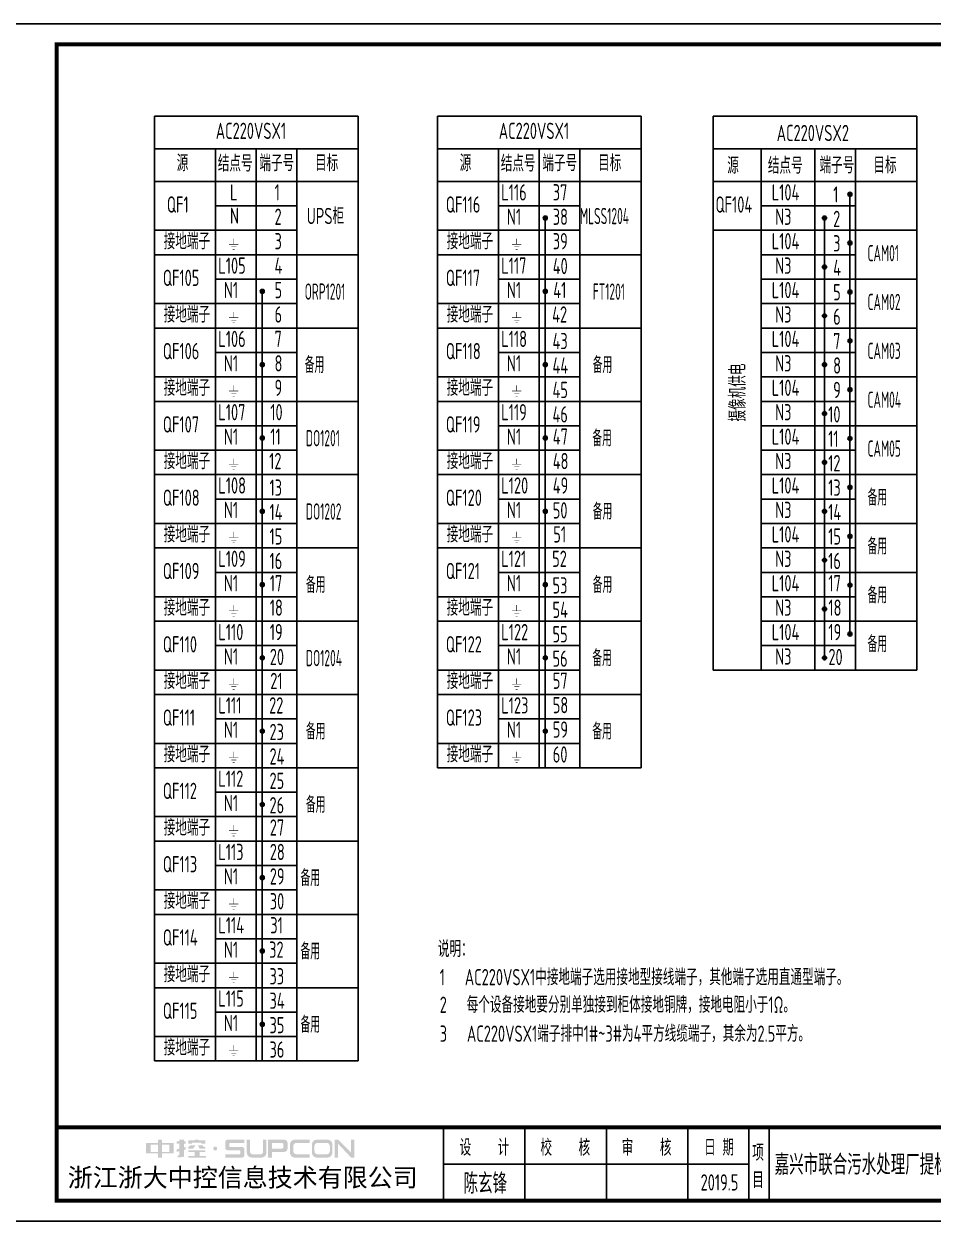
# Model space of a CAD drawing. Header units: millimetres. Extents: x 30557 to 235556, y -116603 to -73383.
# Drawn here: x 63948 to 66181, y -76323 to -73383 of the extents above; entities that cross this region are included whole.
import ezdxf
from ezdxf.enums import TextEntityAlignment as Align

# ---------------------------------------------------------------- set-up
doc = ezdxf.new("R2010")
doc.units = ezdxf.units.MM
doc.layers.add('1', color=3, linetype='Continuous')
doc.layers.add('文本层', color=2, linetype='Continuous')
doc.layers.add('_Drawing', color=7, linetype='Continuous', lineweight=25)
doc.styles.add('supcon', font='sceie.shx', dxfattribs={"width": 0.75, "height": 40, "bigfont": 'sceic.shx'})
doc.styles.add('Title', font='', dxfattribs={"height": 45})
doc.styles.get('Title').set_extended_font_data('SimHei')

# ---------------------------------------------------------------- blocks, each defined once
blk = doc.blocks.new('中控·SUPCON')
at = {"linetype": 'Continuous'}
h = blk.add_hatch(color=2, dxfattribs=at)
h.dxf.hatch_style = 1
h.paths.add_polyline_path([(34, 33), (20, 33), (20, 37), (15, 37), (15, 36), (15, 33), (0, 33), (0, 20), (13, 20), (15, 20), (15, 15), (20, 15), (20, 20), (22, 20), (34, 20)])
h.paths.add_polyline_path([(20, 30), (20, 31), (29, 31), (29, 22), (20, 22)], flags=16)
h.paths.add_polyline_path([(15, 30), (15, 22), (6, 22), (6, 31), (15, 31)], flags=16)
h.paths.add_polyline_path([(47, 32), (49, 32), (49, 35), (47, 35), (47, 37), (41, 37), (41, 35), (38, 35), (38, 32), (41, 32), (41, 25.8), (38, 25), (38, 22), (41, 22.8), (41, 18.3), (39, 17), (39, 15), (47, 16), (47, 24.5), (49, 25), (49, 28), (47, 27.5)])
h.paths.add_polyline_path([(61, 30), (55, 30), (52, 28), (52, 26), (58, 26)])
h.paths.add_polyline_path([(73, 28), (71, 28), (70, 30), (64, 30), (66, 26), (73, 26)])
h.paths.add_polyline_path([(73, 36), (64.6, 36), (64.6, 37), (60.4, 37), (60.4, 36), (52, 36), (52, 32), (56.8, 32), (56.8, 33.1), (68.2, 33.1), (68.2, 32), (73, 32)])
h.paths.add_polyline_path([(66, 22), (73, 22), (73, 24), (52, 24), (52, 22), (60, 22), (60, 17), (52, 17), (52, 15), (74, 15), (74, 17), (66, 17)])
h.paths.add_polyline_path([(82.7, 26.1, 1), (87.6, 26.1, 1)])
h.paths.add_polyline_path([(118, 28), (103.5, 28, -0.414214), (102.5, 29), (102.5, 32, -0.414214), (103.5, 33), (121, 33), (121, 37), (100.5, 37, 0.414214), (97.5, 34), (97.5, 27, 0.414214), (100.5, 24), (115, 24, -0.414214), (116, 23), (116, 20, -0.414214), (115, 19), (97.5, 19), (97.5, 15), (118, 15, 0.414214), (121, 18), (121, 25, 0.414214)])
h.paths.add_polyline_path([(128, 37), (124, 37), (124, 36), (124, 21, 0.414214), (130, 15), (142, 15, 0.414214), (148, 21), (148, 37), (144, 37), (144, 22, -0.414214), (141, 19), (131, 19, -0.414214), (128, 22)])
h.paths.add_polyline_path([(174, 26), (174, 33, 0.414214), (170, 37), (150, 37), (150, 36), (150, 15), (155, 15), (155, 22), (170, 22, 0.414214)])
h.paths.add_polyline_path([(167, 26), (155, 26), (155, 33), (167, 33, -0.414214), (169, 31), (169, 28, -0.414214)], flags=16)
h.paths.add_polyline_path([(201, 19), (185, 19, -0.414214), (181, 23), (181, 29, -0.414214), (185, 33), (201, 33), (201, 37), (183, 37, 0.414214), (177, 31), (177, 21, 0.414214), (183, 15), (201, 15)])
h.paths.add_polyline_path([(229, 21), (229, 31, 0.414214), (223, 37), (210, 37, 0.414214), (204, 31), (204, 21, 0.414214), (210, 15), (223, 15, 0.414214)])
h.paths.add_polyline_path([(207, 23), (207, 29, -0.414214), (211, 33), (222, 33, -0.414214), (226, 29), (226, 23, -0.414214), (222, 19), (211, 19, -0.414214)], flags=16)
h.paths.add_polyline_path([(236, 32.1), (252, 15), (256, 15), (256, 37), (252, 37), (252, 21), (236, 37), (232, 37), (232, 36), (232, 15), (236, 15)])
h = blk.add_hatch(color=2, dxfattribs=at)
h.dxf.hatch_style = 1
h.paths.add_polyline_path([(34, 33), (20, 33), (20, 37), (15, 37), (15, 36), (15, 33), (0, 33), (0, 20), (13, 20), (15, 20), (15, 15), (20, 15), (20, 20), (22, 20), (34, 20)])
h.paths.add_polyline_path([(20, 30), (20, 31), (29, 31), (29, 22), (20, 22)], flags=16)
h.paths.add_polyline_path([(15, 30), (15, 22), (6, 22), (6, 31), (15, 31)], flags=16)
h.paths.add_polyline_path([(47, 32), (49, 32), (49, 35), (47, 35), (47, 37), (41, 37), (41, 35), (38, 35), (38, 32), (41, 32), (41, 25.8), (38, 25), (38, 22), (41, 22.8), (41, 18.3), (39, 17), (39, 15), (47, 16), (47, 24.5), (49, 25), (49, 28), (47, 27.5)])
h.paths.add_polyline_path([(61, 30), (55, 30), (52, 28), (52, 26), (58, 26)])
h.paths.add_polyline_path([(73, 28), (71, 28), (70, 30), (64, 30), (66, 26), (73, 26)])
h.paths.add_polyline_path([(73, 36), (64.6, 36), (64.6, 37), (60.4, 37), (60.4, 36), (52, 36), (52, 32), (56.8, 32), (56.8, 33.1), (68.2, 33.1), (68.2, 32), (73, 32)])
h.paths.add_polyline_path([(66, 22), (73, 22), (73, 24), (52, 24), (52, 22), (60, 22), (60, 17), (52, 17), (52, 15), (74, 15), (74, 17), (66, 17)])
h.paths.add_polyline_path([(82.7, 26.1, 1), (87.6, 26.1, 1)])
h.paths.add_polyline_path([(118, 28), (103.5, 28, -0.414214), (102.5, 29), (102.5, 32, -0.414214), (103.5, 33), (121, 33), (121, 37), (100.5, 37, 0.414214), (97.5, 34), (97.5, 27, 0.414214), (100.5, 24), (115, 24, -0.414214), (116, 23), (116, 20, -0.414214), (115, 19), (97.5, 19), (97.5, 15), (118, 15, 0.414214), (121, 18), (121, 25, 0.414214)])
h.paths.add_polyline_path([(128, 37), (124, 37), (124, 36), (124, 21, 0.414214), (130, 15), (142, 15, 0.414214), (148, 21), (148, 37), (144, 37), (144, 22, -0.414214), (141, 19), (131, 19, -0.414214), (128, 22)])
h.paths.add_polyline_path([(174, 26), (174, 33, 0.414214), (170, 37), (150, 37), (150, 36), (150, 15), (155, 15), (155, 22), (170, 22, 0.414214)])
h.paths.add_polyline_path([(167, 26), (155, 26), (155, 33), (167, 33, -0.414214), (169, 31), (169, 28, -0.414214)], flags=16)
h.paths.add_polyline_path([(201, 19), (185, 19, -0.414214), (181, 23), (181, 29, -0.414214), (185, 33), (201, 33), (201, 37), (183, 37, 0.414214), (177, 31), (177, 21, 0.414214), (183, 15), (201, 15)])
h.paths.add_polyline_path([(229, 21), (229, 31, 0.414214), (223, 37), (210, 37, 0.414214), (204, 31), (204, 21, 0.414214), (210, 15), (223, 15, 0.414214)])
h.paths.add_polyline_path([(207, 23), (207, 29, -0.414214), (211, 33), (222, 33, -0.414214), (226, 29), (226, 23, -0.414214), (222, 19), (211, 19, -0.414214)], flags=16)
h.paths.add_polyline_path([(236, 32.1), (252, 15), (256, 15), (256, 37), (252, 37), (252, 21), (236, 37), (232, 37), (232, 36), (232, 15), (236, 15)])
h = blk.add_hatch(color=2, dxfattribs=at)
h.dxf.hatch_style = 1
h.paths.add_polyline_path([(34, 33), (20, 33), (20, 37), (15, 37), (15, 36), (15, 33), (0, 33), (0, 20), (13, 20), (15, 20), (15, 15), (20, 15), (20, 20), (22, 20), (34, 20)])
h.paths.add_polyline_path([(20, 30), (20, 31), (29, 31), (29, 22), (20, 22)], flags=16)
h.paths.add_polyline_path([(15, 30), (15, 22), (6, 22), (6, 31), (15, 31)], flags=16)
h.paths.add_polyline_path([(47, 32), (49, 32), (49, 35), (47, 35), (47, 37), (41, 37), (41, 35), (38, 35), (38, 32), (41, 32), (41, 25.8), (38, 25), (38, 22), (41, 22.8), (41, 18.3), (39, 17), (39, 15), (47, 16), (47, 24.5), (49, 25), (49, 28), (47, 27.5)])
h.paths.add_polyline_path([(61, 30), (55, 30), (52, 28), (52, 26), (58, 26)])
h.paths.add_polyline_path([(73, 28), (71, 28), (70, 30), (64, 30), (66, 26), (73, 26)])
h.paths.add_polyline_path([(73, 36), (64.6, 36), (64.6, 37), (60.4, 37), (60.4, 36), (52, 36), (52, 32), (56.8, 32), (56.8, 33.1), (68.2, 33.1), (68.2, 32), (73, 32)])
h.paths.add_polyline_path([(66, 22), (73, 22), (73, 24), (52, 24), (52, 22), (60, 22), (60, 17), (52, 17), (52, 15), (74, 15), (74, 17), (66, 17)])
h.paths.add_polyline_path([(82.7, 26.1, 1), (87.6, 26.1, 1)])
h.paths.add_polyline_path([(118, 28), (103.5, 28, -0.414214), (102.5, 29), (102.5, 32, -0.414214), (103.5, 33), (121, 33), (121, 37), (100.5, 37, 0.414214), (97.5, 34), (97.5, 27, 0.414214), (100.5, 24), (115, 24, -0.414214), (116, 23), (116, 20, -0.414214), (115, 19), (97.5, 19), (97.5, 15), (118, 15, 0.414214), (121, 18), (121, 25, 0.414214)])
h.paths.add_polyline_path([(128, 37), (124, 37), (124, 36), (124, 21, 0.414214), (130, 15), (142, 15, 0.414214), (148, 21), (148, 37), (144, 37), (144, 22, -0.414214), (141, 19), (131, 19, -0.414214), (128, 22)])
h.paths.add_polyline_path([(174, 26), (174, 33, 0.414214), (170, 37), (150, 37), (150, 36), (150, 15), (155, 15), (155, 22), (170, 22, 0.414214)])
h.paths.add_polyline_path([(167, 26), (155, 26), (155, 33), (167, 33, -0.414214), (169, 31), (169, 28, -0.414214)], flags=16)
h.paths.add_polyline_path([(201, 19), (185, 19, -0.414214), (181, 23), (181, 29, -0.414214), (185, 33), (201, 33), (201, 37), (183, 37, 0.414214), (177, 31), (177, 21, 0.414214), (183, 15), (201, 15)])
h.paths.add_polyline_path([(229, 21), (229, 31, 0.414214), (223, 37), (210, 37, 0.414214), (204, 31), (204, 21, 0.414214), (210, 15), (223, 15, 0.414214)])
h.paths.add_polyline_path([(207, 23), (207, 29, -0.414214), (211, 33), (222, 33, -0.414214), (226, 29), (226, 23, -0.414214), (222, 19), (211, 19, -0.414214)], flags=16)
h.paths.add_polyline_path([(236, 32.1), (252, 15), (256, 15), (256, 37), (252, 37), (252, 21), (236, 37), (232, 37), (232, 36), (232, 15), (236, 15)])
h = blk.add_hatch(color=2, dxfattribs=at)
h.dxf.hatch_style = 1
h.paths.add_polyline_path([(34, 33), (20, 33), (20, 37), (15, 37), (15, 36), (15, 33), (0, 33), (0, 20), (13, 20), (15, 20), (15, 15), (20, 15), (20, 20), (22, 20), (34, 20)])
h.paths.add_polyline_path([(20, 30), (20, 31), (29, 31), (29, 22), (20, 22)], flags=16)
h.paths.add_polyline_path([(15, 30), (15, 22), (6, 22), (6, 31), (15, 31)], flags=16)
h.paths.add_polyline_path([(47, 32), (49, 32), (49, 35), (47, 35), (47, 37), (41, 37), (41, 35), (38, 35), (38, 32), (41, 32), (41, 25.8), (38, 25), (38, 22), (41, 22.8), (41, 18.3), (39, 17), (39, 15), (47, 16), (47, 24.5), (49, 25), (49, 28), (47, 27.5)])
h.paths.add_polyline_path([(61, 30), (55, 30), (52, 28), (52, 26), (58, 26)])
h.paths.add_polyline_path([(73, 28), (71, 28), (70, 30), (64, 30), (66, 26), (73, 26)])
h.paths.add_polyline_path([(73, 36), (64.6, 36), (64.6, 37), (60.4, 37), (60.4, 36), (52, 36), (52, 32), (56.8, 32), (56.8, 33.1), (68.2, 33.1), (68.2, 32), (73, 32)])
h.paths.add_polyline_path([(66, 22), (73, 22), (73, 24), (52, 24), (52, 22), (60, 22), (60, 17), (52, 17), (52, 15), (74, 15), (74, 17), (66, 17)])
h.paths.add_polyline_path([(82.7, 26.1, 1), (87.6, 26.1, 1)])
h.paths.add_polyline_path([(118, 28), (103.5, 28, -0.414214), (102.5, 29), (102.5, 32, -0.414214), (103.5, 33), (121, 33), (121, 37), (100.5, 37, 0.414214), (97.5, 34), (97.5, 27, 0.414214), (100.5, 24), (115, 24, -0.414214), (116, 23), (116, 20, -0.414214), (115, 19), (97.5, 19), (97.5, 15), (118, 15, 0.414214), (121, 18), (121, 25, 0.414214)])
h.paths.add_polyline_path([(128, 37), (124, 37), (124, 36), (124, 21, 0.414214), (130, 15), (142, 15, 0.414214), (148, 21), (148, 37), (144, 37), (144, 22, -0.414214), (141, 19), (131, 19, -0.414214), (128, 22)])
h.paths.add_polyline_path([(174, 26), (174, 33, 0.414214), (170, 37), (150, 37), (150, 36), (150, 15), (155, 15), (155, 22), (170, 22, 0.414214)])
h.paths.add_polyline_path([(167, 26), (155, 26), (155, 33), (167, 33, -0.414214), (169, 31), (169, 28, -0.414214)], flags=16)
h.paths.add_polyline_path([(201, 19), (185, 19, -0.414214), (181, 23), (181, 29, -0.414214), (185, 33), (201, 33), (201, 37), (183, 37, 0.414214), (177, 31), (177, 21, 0.414214), (183, 15), (201, 15)])
h.paths.add_polyline_path([(229, 21), (229, 31, 0.414214), (223, 37), (210, 37, 0.414214), (204, 31), (204, 21, 0.414214), (210, 15), (223, 15, 0.414214)])
h.paths.add_polyline_path([(207, 23), (207, 29, -0.414214), (211, 33), (222, 33, -0.414214), (226, 29), (226, 23, -0.414214), (222, 19), (211, 19, -0.414214)], flags=16)
h.paths.add_polyline_path([(236, 32.1), (252, 15), (256, 15), (256, 37), (252, 37), (252, 21), (236, 37), (232, 37), (232, 36), (232, 15), (236, 15)])
h = blk.add_hatch(color=2, dxfattribs=at)
h.dxf.hatch_style = 1
h.paths.add_polyline_path([(34, 33), (20, 33), (20, 37), (15, 37), (15, 36), (15, 33), (0, 33), (0, 20), (13, 20), (15, 20), (15, 15), (20, 15), (20, 20), (22, 20), (34, 20)])
h.paths.add_polyline_path([(20, 30), (20, 31), (29, 31), (29, 22), (20, 22)], flags=16)
h.paths.add_polyline_path([(15, 30), (15, 22), (6, 22), (6, 31), (15, 31)], flags=16)
h.paths.add_polyline_path([(47, 32), (49, 32), (49, 35), (47, 35), (47, 37), (41, 37), (41, 35), (38, 35), (38, 32), (41, 32), (41, 25.8), (38, 25), (38, 22), (41, 22.8), (41, 18.3), (39, 17), (39, 15), (47, 16), (47, 24.5), (49, 25), (49, 28), (47, 27.5)])
h.paths.add_polyline_path([(61, 30), (55, 30), (52, 28), (52, 26), (58, 26)])
h.paths.add_polyline_path([(73, 28), (71, 28), (70, 30), (64, 30), (66, 26), (73, 26)])
h.paths.add_polyline_path([(73, 36), (64.6, 36), (64.6, 37), (60.4, 37), (60.4, 36), (52, 36), (52, 32), (56.8, 32), (56.8, 33.1), (68.2, 33.1), (68.2, 32), (73, 32)])
h.paths.add_polyline_path([(66, 22), (73, 22), (73, 24), (52, 24), (52, 22), (60, 22), (60, 17), (52, 17), (52, 15), (74, 15), (74, 17), (66, 17)])
h.paths.add_polyline_path([(82.7, 26.1, 1), (87.6, 26.1, 1)])
h.paths.add_polyline_path([(118, 28), (103.5, 28, -0.414214), (102.5, 29), (102.5, 32, -0.414214), (103.5, 33), (121, 33), (121, 37), (100.5, 37, 0.414214), (97.5, 34), (97.5, 27, 0.414214), (100.5, 24), (115, 24, -0.414214), (116, 23), (116, 20, -0.414214), (115, 19), (97.5, 19), (97.5, 15), (118, 15, 0.414214), (121, 18), (121, 25, 0.414214)])
h.paths.add_polyline_path([(128, 37), (124, 37), (124, 36), (124, 21, 0.414214), (130, 15), (142, 15, 0.414214), (148, 21), (148, 37), (144, 37), (144, 22, -0.414214), (141, 19), (131, 19, -0.414214), (128, 22)])
h.paths.add_polyline_path([(174, 26), (174, 33, 0.414214), (170, 37), (150, 37), (150, 36), (150, 15), (155, 15), (155, 22), (170, 22, 0.414214)])
h.paths.add_polyline_path([(167, 26), (155, 26), (155, 33), (167, 33, -0.414214), (169, 31), (169, 28, -0.414214)], flags=16)
h.paths.add_polyline_path([(201, 19), (185, 19, -0.414214), (181, 23), (181, 29, -0.414214), (185, 33), (201, 33), (201, 37), (183, 37, 0.414214), (177, 31), (177, 21, 0.414214), (183, 15), (201, 15)])
h.paths.add_polyline_path([(229, 21), (229, 31, 0.414214), (223, 37), (210, 37, 0.414214), (204, 31), (204, 21, 0.414214), (210, 15), (223, 15, 0.414214)])
h.paths.add_polyline_path([(207, 23), (207, 29, -0.414214), (211, 33), (222, 33, -0.414214), (226, 29), (226, 23, -0.414214), (222, 19), (211, 19, -0.414214)], flags=16)
h.paths.add_polyline_path([(236, 32.1), (252, 15), (256, 15), (256, 37), (252, 37), (252, 21), (236, 37), (232, 37), (232, 36), (232, 15), (236, 15)])
h = blk.add_hatch(color=2, dxfattribs=at)
h.dxf.hatch_style = 1
h.paths.add_polyline_path([(34, 33), (20, 33), (20, 37), (15, 37), (15, 36), (15, 33), (0, 33), (0, 20), (13, 20), (15, 20), (15, 15), (20, 15), (20, 20), (22, 20), (34, 20)])
h.paths.add_polyline_path([(20, 30), (20, 31), (29, 31), (29, 22), (20, 22)], flags=16)
h.paths.add_polyline_path([(15, 30), (15, 22), (6, 22), (6, 31), (15, 31)], flags=16)
h.paths.add_polyline_path([(47, 32), (49, 32), (49, 35), (47, 35), (47, 37), (41, 37), (41, 35), (38, 35), (38, 32), (41, 32), (41, 25.8), (38, 25), (38, 22), (41, 22.8), (41, 18.3), (39, 17), (39, 15), (47, 16), (47, 24.5), (49, 25), (49, 28), (47, 27.5)])
h.paths.add_polyline_path([(61, 30), (55, 30), (52, 28), (52, 26), (58, 26)])
h.paths.add_polyline_path([(73, 28), (71, 28), (70, 30), (64, 30), (66, 26), (73, 26)])
h.paths.add_polyline_path([(73, 36), (64.6, 36), (64.6, 37), (60.4, 37), (60.4, 36), (52, 36), (52, 32), (56.8, 32), (56.8, 33.1), (68.2, 33.1), (68.2, 32), (73, 32)])
h.paths.add_polyline_path([(66, 22), (73, 22), (73, 24), (52, 24), (52, 22), (60, 22), (60, 17), (52, 17), (52, 15), (74, 15), (74, 17), (66, 17)])
h.paths.add_polyline_path([(82.7, 26.1, 1), (87.6, 26.1, 1)])
h.paths.add_polyline_path([(118, 28), (103.5, 28, -0.414214), (102.5, 29), (102.5, 32, -0.414214), (103.5, 33), (121, 33), (121, 37), (100.5, 37, 0.414214), (97.5, 34), (97.5, 27, 0.414214), (100.5, 24), (115, 24, -0.414214), (116, 23), (116, 20, -0.414214), (115, 19), (97.5, 19), (97.5, 15), (118, 15, 0.414214), (121, 18), (121, 25, 0.414214)])
h.paths.add_polyline_path([(128, 37), (124, 37), (124, 36), (124, 21, 0.414214), (130, 15), (142, 15, 0.414214), (148, 21), (148, 37), (144, 37), (144, 22, -0.414214), (141, 19), (131, 19, -0.414214), (128, 22)])
h.paths.add_polyline_path([(174, 26), (174, 33, 0.414214), (170, 37), (150, 37), (150, 36), (150, 15), (155, 15), (155, 22), (170, 22, 0.414214)])
h.paths.add_polyline_path([(167, 26), (155, 26), (155, 33), (167, 33, -0.414214), (169, 31), (169, 28, -0.414214)], flags=16)
h.paths.add_polyline_path([(201, 19), (185, 19, -0.414214), (181, 23), (181, 29, -0.414214), (185, 33), (201, 33), (201, 37), (183, 37, 0.414214), (177, 31), (177, 21, 0.414214), (183, 15), (201, 15)])
h.paths.add_polyline_path([(229, 21), (229, 31, 0.414214), (223, 37), (210, 37, 0.414214), (204, 31), (204, 21, 0.414214), (210, 15), (223, 15, 0.414214)])
h.paths.add_polyline_path([(207, 23), (207, 29, -0.414214), (211, 33), (222, 33, -0.414214), (226, 29), (226, 23, -0.414214), (222, 19), (211, 19, -0.414214)], flags=16)
h.paths.add_polyline_path([(236, 32.1), (252, 15), (256, 15), (256, 37), (252, 37), (252, 21), (236, 37), (232, 37), (232, 36), (232, 15), (236, 15)])
blk = doc.blocks.new('supcon图框')
at = {"linetype": 'Continuous'}
for p, q in [((6145.7, 4361.7), (1987.7, 4361.7)), ((1987.7, 1421.7), (6145.7, 1421.7))]:
    blk.add_line(p, q, dxfattribs=at)
for p, q in [((3145.7, 1651.7), (3145.7, 1471.7)), ((3345.7, 1651.7), (3345.7, 1471.7)), ((3545.7, 1651.7), (3545.7, 1471.7)), ((3745.7, 1651.7), (3745.7, 1471.7)), ((3895.7, 1651.7), (3895.7, 1471.7)), ((3945.7, 1651.7), (3945.7, 1471.7)), ((3145.7, 1561.7), (3895.7, 1561.7))]:
    blk.add_line(p, q)
at = {"linetype": 'Continuous', "const_width": 10}
blk.add_lwpolyline([(2195.7, 4311.7), (6095.7, 4311.7), (6095.7, 1471.7), (2195.7, 1471.7)], close=True, dxfattribs=at)
blk.add_lwpolyline([(2195.7, 1651.7), (6095.7, 1651.7)], dxfattribs=at)
at = {"linetype": 'Continuous', "xscale": 2, "yscale": 2, "zscale": 2}
blk.add_blockref('中控·SUPCON', (2414.6, 1547.7), dxfattribs=at)
at = {"style": 'supcon', "width": 0.75}
for s, p in [('设    计', (3246.2, 1604.2)), ('校    核', (3444.8, 1604.2)), ('审    核', (3644.5, 1604.2)), ('日 期', (3822.5, 1604.2)), ('项', (3918.2, 1590.7)), ('目', (3918.2, 1522.9))]:
    blk.add_text(s, height=40, dxfattribs=at).set_placement(p, align=Align.MIDDLE)
at = {"style": 'Title'}
blk.add_text('浙江浙大中控信息技术有限公司', height=45, dxfattribs=at).set_placement((2222.8, 1506.2))

msp = doc.modelspace()

# ---------------------------------------------------------------- hatches: boundary and pattern name
h = msp.add_hatch(color=256)
h.dxf.hatch_style = 1
h.paths.add_polyline_path([(65982, -73801.2, 1), (65972, -73801.2, 1)])
h = msp.add_hatch(color=256)
h.dxf.hatch_style = 1
h.paths.add_polyline_path([(65233.8, -73859.8, 1), (65223.8, -73859.8, 1)])
h = msp.add_hatch(color=256)
h.dxf.hatch_style = 1
h.paths.add_polyline_path([(65919.6, -73859.8, 1), (65909.6, -73859.8, 1)])
h = msp.add_hatch(color=256)
h.dxf.hatch_style = 1
h.paths.add_polyline_path([(65982, -73921.2, 1), (65972, -73921.2, 1)])
h = msp.add_hatch(color=256)
h.dxf.hatch_style = 1
h.paths.add_polyline_path([(65919.6, -73979.8, 1), (65909.6, -73979.8, 1)])
h = msp.add_hatch(color=256)
h.dxf.hatch_style = 1
h.paths.add_polyline_path([(64538.7, -74039.8, 1), (64528.7, -74039.8, 1)])
h = msp.add_hatch(color=256)
h.dxf.hatch_style = 1
h.paths.add_polyline_path([(65233.8, -74039.8, 1), (65223.8, -74039.8, 1)])
h = msp.add_hatch(color=256)
h.dxf.hatch_style = 1
h.paths.add_polyline_path([(65982, -74041.2, 1), (65972, -74041.2, 1)])
h = msp.add_hatch(color=256)
h.dxf.hatch_style = 1
h.paths.add_polyline_path([(65919.6, -74099.8, 1), (65909.6, -74099.8, 1)])
h = msp.add_hatch(color=256)
h.dxf.hatch_style = 1
h.paths.add_polyline_path([(65982, -74161.2, 1), (65972, -74161.2, 1)])
h = msp.add_hatch(color=256)
h.dxf.hatch_style = 1
h.paths.add_polyline_path([(64538.7, -74219.8, 1), (64528.7, -74219.8, 1)])
h = msp.add_hatch(color=256)
h.dxf.hatch_style = 1
h.paths.add_polyline_path([(65233.8, -74219.8, 1), (65223.8, -74219.8, 1)])
h = msp.add_hatch(color=256)
h.dxf.hatch_style = 1
h.paths.add_polyline_path([(65919.6, -74219.8, 1), (65909.6, -74219.8, 1)])
h = msp.add_hatch(color=256)
h.dxf.hatch_style = 1
h.paths.add_polyline_path([(65982, -74281.2, 1), (65972, -74281.2, 1)])
h = msp.add_hatch(color=256)
h.dxf.hatch_style = 1
h.paths.add_polyline_path([(65919.6, -74339.8, 1), (65909.6, -74339.8, 1)])
h = msp.add_hatch(color=256)
h.dxf.hatch_style = 1
h.paths.add_polyline_path([(64538.7, -74399.8, 1), (64528.7, -74399.8, 1)])
h = msp.add_hatch(color=256)
h.dxf.hatch_style = 1
h.paths.add_polyline_path([(65233.8, -74399.8, 1), (65223.8, -74399.8, 1)])
h = msp.add_hatch(color=256)
h.dxf.hatch_style = 1
h.paths.add_polyline_path([(65982, -74401.2, 1), (65972, -74401.2, 1)])
h = msp.add_hatch(color=256)
h.dxf.hatch_style = 1
h.paths.add_polyline_path([(65919.6, -74459.8, 1), (65909.6, -74459.8, 1)])
h = msp.add_hatch(color=256)
h.dxf.hatch_style = 1
h.paths.add_polyline_path([(65982, -74521.2, 1), (65972, -74521.2, 1)])
h = msp.add_hatch(color=256)
h.dxf.hatch_style = 1
h.paths.add_polyline_path([(64538.7, -74579.8, 1), (64528.7, -74579.8, 1)])
h = msp.add_hatch(color=256)
h.dxf.hatch_style = 1
h.paths.add_polyline_path([(65233.8, -74579.8, 1), (65223.8, -74579.8, 1)])
h = msp.add_hatch(color=256)
h.dxf.hatch_style = 1
h.paths.add_polyline_path([(65919.6, -74579.8, 1), (65909.6, -74579.8, 1)])
h = msp.add_hatch(color=256)
h.dxf.hatch_style = 1
h.paths.add_polyline_path([(65982, -74641.2, 1), (65972, -74641.2, 1)])
h = msp.add_hatch(color=256)
h.dxf.hatch_style = 1
h.paths.add_polyline_path([(65919.6, -74699.8, 1), (65909.6, -74699.8, 1)])
h = msp.add_hatch(color=256)
h.dxf.hatch_style = 1
h.paths.add_polyline_path([(64538.7, -74759.8, 1), (64528.7, -74759.8, 1)])
h = msp.add_hatch(color=256)
h.dxf.hatch_style = 1
h.paths.add_polyline_path([(65233.8, -74759.8, 1), (65223.8, -74759.8, 1)])
h = msp.add_hatch(color=256)
h.dxf.hatch_style = 1
h.paths.add_polyline_path([(65982, -74761.2, 1), (65972, -74761.2, 1)])
h = msp.add_hatch(color=256)
h.dxf.hatch_style = 1
h.paths.add_polyline_path([(65919.6, -74819.8, 1), (65909.6, -74819.8, 1)])
h = msp.add_hatch(color=256)
h.dxf.hatch_style = 1
h.paths.add_polyline_path([(65982, -74881.2, 1), (65972, -74881.2, 1)])
h = msp.add_hatch(color=256)
h.dxf.hatch_style = 1
h.paths.add_polyline_path([(64538.7, -74939.8, 1), (64528.7, -74939.8, 1)])
h = msp.add_hatch(color=256)
h.dxf.hatch_style = 1
h.paths.add_polyline_path([(65233.8, -74939.8, 1), (65223.8, -74939.8, 1)])
h = msp.add_hatch(color=256)
h.dxf.hatch_style = 1
h.paths.add_polyline_path([(65919.6, -74939.8, 1), (65909.6, -74939.8, 1)])
h = msp.add_hatch(color=256)
h.dxf.hatch_style = 1
h.paths.add_polyline_path([(64538.7, -75119.8, 1), (64528.7, -75119.8, 1)])
h = msp.add_hatch(color=256)
h.dxf.hatch_style = 1
h.paths.add_polyline_path([(65233.8, -75119.8, 1), (65223.8, -75119.8, 1)])
h = msp.add_hatch(color=256)
h.dxf.hatch_style = 1
h.paths.add_polyline_path([(64538.7, -75299.8, 1), (64528.7, -75299.8, 1)])
h = msp.add_hatch(color=256)
h.dxf.hatch_style = 1
h.paths.add_polyline_path([(64538.7, -75479.8, 1), (64528.7, -75479.8, 1)])
h = msp.add_hatch(color=256)
h.dxf.hatch_style = 1
h.paths.add_polyline_path([(64538.7, -75659.8, 1), (64528.7, -75659.8, 1)])
h = msp.add_hatch(color=256)
h.dxf.hatch_style = 1
h.paths.add_polyline_path([(64538.7, -75839.8, 1), (64528.7, -75839.8, 1)])

# ---------------------------------------------------------------- linework, layer by layer
at = {"lineweight": -3}
for p, q in [((64768.9, -73609.8), (64268.9, -73609.8)), ((64268.9, -73609.8), (64268.9, -75929.8)), ((64768.9, -73609.8), (64768.9, -75929.8)), ((65464, -73609.8), (64964, -73609.8)), ((64964, -73609.8), (64964, -75209.8)), ((65464, -73609.8), (65464, -75209.8)), ((65641, -73609.8), (66141, -73609.8)), ((65641, -73609.8), (65641, -74969.8)), ((66141, -73609.8), (66141, -74969.8)), ((64768.9, -73689.8), (64268.9, -73689.8)), ((64418.9, -73689.8), (64418.9, -75929.8)), ((64518.9, -73689.8), (64518.9, -75929.8)), ((64618.9, -73689.8), (64618.9, -75929.8)), ((65464, -73689.8), (64964, -73689.8)), ((65114, -73689.8), (65114, -75209.8)), ((65214, -73689.8), (65214, -75209.8)), ((65314, -73689.8), (65314, -75209.8)), ((65641, -73689.8), (66141, -73689.8)), ((65759, -73689.8), (65759, -74969.8)), ((65891, -73689.8), (65891, -74969.8)), ((65991, -73689.8), (65991, -74969.8)), ((64768.9, -73769.8), (64268.9, -73769.8)), ((65464, -73769.8), (64964, -73769.8)), ((64618.9, -73829.8), (64418.9, -73829.8)), ((65314, -73829.8), (65114, -73829.8)), ((64618.9, -73889.8), (64268.9, -73889.8)), ((65314, -73889.8), (64964, -73889.8)), ((64768.9, -73949.8), (64268.9, -73949.8)), ((65464, -73949.8), (64964, -73949.8)), ((64618.9, -74009.8), (64418.9, -74009.8)), ((65314, -74009.8), (65114, -74009.8)), ((64618.9, -74069.8), (64268.9, -74069.8)), ((65314, -74069.8), (64964, -74069.8)), ((64768.9, -74129.8), (64268.9, -74129.8)), ((65464, -74129.8), (64964, -74129.8)), ((64618.9, -74189.8), (64418.9, -74189.8)), ((65314, -74189.8), (65114, -74189.8)), ((64618.9, -74249.8), (64268.9, -74249.8)), ((65314, -74249.8), (64964, -74249.8)), ((64768.9, -74309.8), (64268.9, -74309.8)), ((65464, -74309.8), (64964, -74309.8)), ((64618.9, -74369.8), (64418.9, -74369.8)), ((65314, -74369.8), (65114, -74369.8)), ((64618.9, -74429.8), (64268.9, -74429.8)), ((64618.9, -74429.8), (64418.9, -74429.8)), ((65314, -74429.8), (64964, -74429.8)), ((65314, -74429.8), (65114, -74429.8)), ((64768.9, -74489.8), (64268.9, -74489.8)), ((65464, -74489.8), (64964, -74489.8)), ((64618.9, -74549.8), (64418.9, -74549.8)), ((65314, -74549.8), (65114, -74549.8)), ((64618.9, -74609.8), (64268.9, -74609.8)), ((64618.9, -74609.8), (64418.9, -74609.8)), ((65314, -74609.8), (64964, -74609.8)), ((65314, -74609.8), (65114, -74609.8)), ((64768.9, -74669.8), (64268.9, -74669.8)), ((65464, -74669.8), (64964, -74669.8)), ((64618.9, -74729.8), (64418.9, -74729.8)), ((65314, -74729.8), (65114, -74729.8)), ((64618.9, -74789.8), (64268.9, -74789.8)), ((64618.9, -74789.8), (64418.9, -74789.8)), ((65314, -74789.8), (64964, -74789.8)), ((65314, -74789.8), (65114, -74789.8)), ((64768.9, -74849.8), (64268.9, -74849.8)), ((65464, -74849.8), (64964, -74849.8)), ((64618.9, -74909.8), (64418.9, -74909.8)), ((65314, -74909.8), (65114, -74909.8)), ((64618.9, -74969.8), (64268.9, -74969.8)), ((64618.9, -74969.8), (64418.9, -74969.8)), ((65314, -74969.8), (64964, -74969.8)), ((65314, -74969.8), (65114, -74969.8)), ((64768.9, -75029.8), (64268.9, -75029.8)), ((65464, -75029.8), (64964, -75029.8)), ((64618.9, -75089.8), (64418.9, -75089.8)), ((65314, -75089.8), (65114, -75089.8)), ((64618.9, -75149.8), (64268.9, -75149.8)), ((64618.9, -75149.8), (64418.9, -75149.8)), ((65314, -75149.8), (64964, -75149.8)), ((65314, -75149.8), (65114, -75149.8)), ((64768.9, -75209.8), (64268.9, -75209.8)), ((65464, -75209.8), (64964, -75209.8)), ((64618.9, -75269.8), (64418.9, -75269.8)), ((64618.9, -75329.8), (64268.9, -75329.8)), ((64618.9, -75329.8), (64418.9, -75329.8)), ((64768.9, -75389.8), (64268.9, -75389.8)), ((64618.9, -75449.8), (64418.9, -75449.8)), ((64618.9, -75509.8), (64268.9, -75509.8)), ((64618.9, -75509.8), (64418.9, -75509.8)), ((64768.9, -75569.8), (64268.9, -75569.8)), ((64618.9, -75629.8), (64418.9, -75629.8)), ((64618.9, -75689.8), (64268.9, -75689.8)), ((64618.9, -75689.8), (64418.9, -75689.8)), ((64768.9, -75749.8), (64268.9, -75749.8)), ((64618.9, -75809.8), (64418.9, -75809.8)), ((64618.9, -75869.8), (64268.9, -75869.8)), ((64618.9, -75869.8), (64418.9, -75869.8)), ((64768.9, -75929.8), (64268.9, -75929.8))]:
    msp.add_line(p, q, dxfattribs=at)
at = {"color": 7, "lineweight": -3}
for p, q in [((65641, -73769.8), (66141, -73769.8)), ((65641, -73769.8), (66141, -73769.8)), ((65759, -73829.8), (65991, -73829.8)), ((65641, -73889.8), (66141, -73889.8)), ((65641, -73889.8), (66141, -73889.8)), ((65759, -73949.8), (65991, -73949.8)), ((65759, -74009.8), (66141, -74009.8)), ((65759, -74009.8), (66141, -74009.8)), ((65759, -74069.8), (65991, -74069.8)), ((65759, -74129.8), (66141, -74129.8)), ((65759, -74129.8), (66141, -74129.8)), ((65759, -74189.8), (65991, -74189.8)), ((65759, -74249.8), (66141, -74249.8)), ((65759, -74249.8), (66141, -74249.8)), ((65759, -74309.8), (65991, -74309.8)), ((65759, -74369.8), (66141, -74369.8)), ((65759, -74369.8), (66141, -74369.8)), ((65759, -74429.8), (65991, -74429.8)), ((65759, -74489.8), (66141, -74489.8)), ((65759, -74489.8), (66141, -74489.8)), ((65759, -74549.8), (65991, -74549.8)), ((65759, -74609.8), (66141, -74609.8)), ((65759, -74609.8), (66141, -74609.8)), ((65759, -74669.8), (65991, -74669.8)), ((65759, -74729.8), (66141, -74729.8)), ((65759, -74729.8), (66141, -74729.8)), ((65759, -74729.8), (66141, -74729.8)), ((65759, -74789.8), (65991, -74789.8)), ((65759, -74849.8), (66141, -74849.8)), ((65759, -74909.8), (65991, -74909.8)), ((65641, -74969.8), (66141, -74969.8)), ((65641, -74969.8), (66141, -74969.8))]:
    msp.add_line(p, q, dxfattribs=at)
msp.add_line((65977, -73801.2), (65977, -74883.5))
at = {"color": 3}
for p, q in [((65228.8, -73860.9), (65228.8, -75209.8)), ((65914.6, -73859.8), (65914.6, -74940.9)), ((64533.7, -74040), (64533.7, -75929.8))]:
    msp.add_line(p, q, dxfattribs=at)
for centre in [(65977, -73801.2), (65228.8, -73859.8), (65914.6, -73859.8), (65977, -73921.2), (65914.6, -73979.8), (64533.7, -74039.8), (65228.8, -74039.8), (65977, -74041.2), (65914.6, -74099.8), (65977, -74161.2), (64533.7, -74219.8), (65228.8, -74219.8), (65914.6, -74219.8), (65977, -74281.2), (65914.6, -74339.8), (64533.7, -74399.8), (65228.8, -74399.8), (65977, -74401.2), (65914.6, -74459.8), (65977, -74521.2), (64533.7, -74579.8), (65228.8, -74579.8), (65914.6, -74579.8), (65977, -74641.2), (65914.6, -74699.8), (64533.7, -74759.8), (65228.8, -74759.8), (65977, -74761.2), (65914.6, -74819.8), (65977, -74881.2), (64533.7, -74939.8), (65228.8, -74939.8), (65914.6, -74939.8), (64533.7, -75119.8), (65228.8, -75119.8), (64533.7, -75299.8), (64533.7, -75479.8), (64533.7, -75659.8), (64533.7, -75839.8)]:
    msp.add_circle(centre, 5)
at = {"layer": '1', "color": 0, "const_width": 1.08}
for points in [[(64463.6, -73910.2), (64463.6, -73924.3)], [(65158.6, -73910.2), (65158.6, -73924.3)], [(64452.2, -73924.3), (64474.9, -73924.3)], [(64457.6, -73930.6), (64469.9, -73930.6)], [(64461.4, -73937.2), (64466.1, -73937.2)], [(65147.3, -73924.3), (65170, -73924.3)], [(65152.7, -73930.6), (65165, -73930.6)], [(65156.4, -73937.2), (65161.2, -73937.2)], [(64452.2, -74104.3), (64474.9, -74104.3)], [(64457.6, -74110.6), (64469.9, -74110.6)], [(64461.4, -74117.2), (64466.1, -74117.2)], [(64463.6, -74090.2), (64463.6, -74104.3)], [(65147.3, -74104.3), (65170, -74104.3)], [(65152.7, -74110.6), (65165, -74110.6)], [(65156.4, -74117.2), (65161.2, -74117.2)], [(65158.6, -74090.2), (65158.6, -74104.3)], [(64452.2, -74284.3), (64474.9, -74284.3)], [(64457.6, -74290.6), (64469.9, -74290.6)], [(64463.6, -74270.2), (64463.6, -74284.3)], [(65147.3, -74284.3), (65170, -74284.3)], [(65152.7, -74290.6), (65165, -74290.6)], [(65158.6, -74270.2), (65158.6, -74284.3)], [(64461.4, -74297.2), (64466.1, -74297.2)], [(65156.4, -74297.2), (65161.2, -74297.2)], [(64452.2, -74464.3), (64474.9, -74464.3)], [(64457.6, -74470.6), (64469.9, -74470.6)], [(64463.6, -74450.2), (64463.6, -74464.3)], [(65147.3, -74464.3), (65170, -74464.3)], [(65152.7, -74470.6), (65165, -74470.6)], [(65158.6, -74450.2), (65158.6, -74464.3)], [(64461.4, -74477.2), (64466.1, -74477.2)], [(65156.4, -74477.2), (65161.2, -74477.2)], [(64452.2, -74644.3), (64474.9, -74644.3)], [(64463.6, -74630.2), (64463.6, -74644.3)], [(65147.3, -74644.3), (65170, -74644.3)], [(65158.6, -74630.2), (65158.6, -74644.3)], [(64457.6, -74650.6), (64469.9, -74650.6)], [(64461.4, -74657.2), (64466.1, -74657.2)], [(65152.7, -74650.6), (65165, -74650.6)], [(65156.4, -74657.2), (65161.2, -74657.2)], [(64463.6, -74810.2), (64463.6, -74824.3)], [(65158.6, -74810.2), (65158.6, -74824.3)], [(64452.2, -74824.3), (64474.9, -74824.3)], [(64457.6, -74830.6), (64469.9, -74830.6)], [(64461.4, -74837.2), (64466.1, -74837.2)], [(65147.3, -74824.3), (65170, -74824.3)], [(65152.7, -74830.6), (65165, -74830.6)], [(65156.4, -74837.2), (65161.2, -74837.2)], [(64463.6, -74990.2), (64463.6, -75004.3)], [(65158.6, -74990.2), (65158.6, -75004.3)], [(64452.2, -75004.3), (64474.9, -75004.3)], [(64457.6, -75010.6), (64469.9, -75010.6)], [(64461.4, -75017.2), (64466.1, -75017.2)], [(65147.3, -75004.3), (65170, -75004.3)], [(65152.7, -75010.6), (65165, -75010.6)], [(65156.4, -75017.2), (65161.2, -75017.2)], [(64463.6, -75170.2), (64463.6, -75184.3)], [(65158.6, -75170.2), (65158.6, -75184.3)], [(64452.2, -75184.3), (64474.9, -75184.3)], [(64457.6, -75190.6), (64469.9, -75190.6)], [(64461.4, -75197.2), (64466.1, -75197.2)], [(65147.3, -75184.3), (65170, -75184.3)], [(65152.7, -75190.6), (65165, -75190.6)], [(65156.4, -75197.2), (65161.2, -75197.2)], [(64463.6, -75350.2), (64463.6, -75364.3)], [(64452.2, -75364.3), (64474.9, -75364.3)], [(64457.6, -75370.6), (64469.9, -75370.6)], [(64461.4, -75377.2), (64466.1, -75377.2)], [(64452.2, -75544.3), (64474.9, -75544.3)], [(64457.6, -75550.6), (64469.9, -75550.6)], [(64461.4, -75557.2), (64466.1, -75557.2)], [(64463.6, -75530.2), (64463.6, -75544.3)], [(64452.2, -75724.3), (64474.9, -75724.3)], [(64457.6, -75730.6), (64469.9, -75730.6)], [(64463.6, -75710.2), (64463.6, -75724.3)], [(64461.4, -75737.2), (64466.1, -75737.2)], [(64452.2, -75904.3), (64474.9, -75904.3)], [(64457.6, -75910.6), (64469.9, -75910.6)], [(64463.6, -75890.2), (64463.6, -75904.3)], [(64461.4, -75917.2), (64466.1, -75917.2)]]:
    msp.add_lwpolyline(points, dxfattribs=at)

# ---------------------------------------------------------------- block references
msp.add_blockref('supcon图框', (61833.2, -77744.7))

# ---------------------------------------------------------------- texts
at = {"style": 'supcon', "width": 0.75}
for s, p in [('L', (64454.5, -73816.5)), ('L116', (65120.7, -73816.5)), ('L104', (65784.9, -73816.5)), ('N', (64454.5, -73874.2)), ('N1', (65134.7, -73876.5)), ('N3', (65793.6, -73876.5)), ('L104', (65784.9, -73936.5)), ('L105', (64425.7, -73996.5)), ('L117', (65120.7, -73996.5)), ('N3', (65793.6, -73996.5)), ('N1', (64439.6, -74056.5)), ('N1', (65134.7, -74056.5)), ('L104', (65784.9, -74056.5)), ('N3', (65793.6, -74116.5)), ('L106', (64425.7, -74176.5)), ('L118', (65120.7, -74176.5)), ('L104', (65784.9, -74176.5)), ('N1', (64439.6, -74236.5)), ('N1', (65134.7, -74236.5)), ('N3', (65793.6, -74236.5)), ('L104', (65784.9, -74296.5)), ('L107', (64425.7, -74356.5)), ('L119', (65120.7, -74356.5)), ('N3', (65793.6, -74356.5)), ('N1', (64439.6, -74416.5)), ('N1', (65134.7, -74416.5)), ('L104', (65784.9, -74416.5)), ('N3', (65793.6, -74476.5)), ('L108', (64425.7, -74536.5)), ('L120', (65120.7, -74536.5)), ('L104', (65784.9, -74536.5)), ('N1', (64439.6, -74596.5)), ('N1', (65134.7, -74596.5)), ('N3', (65793.6, -74596.5)), ('L104', (65784.9, -74656.5)), ('L109', (64425.7, -74716.5)), ('L121', (65120.7, -74716.5)), ('N3', (65793.6, -74716.5)), ('N1', (64439.6, -74776.5)), ('N1', (65134.7, -74776.5)), ('L104', (65784.9, -74776.5)), ('N3', (65793.6, -74836.5)), ('L110', (64425.7, -74896.5)), ('L122', (65120.7, -74896.5)), ('L104', (65784.9, -74896.5)), ('N1', (64439.6, -74956.5)), ('N1', (65134.7, -74956.5)), ('N3', (65793.6, -74956.5)), ('L111', (64425.7, -75076.5)), ('L123', (65120.7, -75076.5)), ('N1', (64439.6, -75136.5)), ('N1', (65134.7, -75136.5)), ('L112', (64425.7, -75256.5)), ('N1', (64439.6, -75316.5)), ('L113', (64425.7, -75436.5)), ('N1', (64439.6, -75496.5)), ('L114', (64425.7, -75616.5)), ('N1', (64439.6, -75676.5)), ('L115', (64425.7, -75796.5)), ('N1', (64439.6, -75856.5))]:
    msp.add_text(s, height=40, dxfattribs=at).set_placement(p)
at = {"color": 3, "style": 'supcon', "width": 0.75}
for s, height, p in [('陈玄锋', 50, (65081.6, -76228)), ('2019.5', 40, (65656.7, -76228))]:
    msp.add_text(s, height=height, dxfattribs=at).set_placement(p, align=Align.MIDDLE)
at = {"layer": '1', "color": 7, "style": 'supcon', "width": 0.75}
for s, p in [('说明：', (64965, -75674.8)), ('1   AC220VSX1中接地端子选用接地型接线端子，其他端子选用直通型端子。', (64969.6, -75743.9)), ('2   每个设备接地要分别单独接到柜体接地铜牌，接地电阻小于1Ω。', (64969.6, -75811.6)), ('3   AC220VSX1端子排中1#~3#为4平方线缆端子，其余为2.5平方。', (64969.6, -75882.8))]:
    msp.add_text(s, height=40, dxfattribs=at).set_placement(p)
at = {"layer": '_Drawing', "color": 3, "style": 'supcon', "width": 0.75}
msp.add_text('嘉兴市联合污水处理厂提标改造工程', height=50, dxfattribs=at).set_placement((66077.2, -76181.9), align=Align.MIDDLE)
at = {"layer": '文本层', "color": 0, "style": 'supcon', "width": 0.75}
for s, p in [('AC220VSX1', (64419.5, -73665.5)), ('AC220VSX1', (65114.6, -73665.5)), ('AC220VSX2', (65797.2, -73670.8)), ('源', (64323.5, -73744.6)), ('结点号', (64424.5, -73745.5)), ('端子号 ', (64526.6, -73744.6)), ('目标', (64663.4, -73744.6)), ('源', (65018.5, -73744.6)), ('结点号', (65119.5, -73745.5)), ('端子号 ', (65221.6, -73744.6)), ('目标', (65358.5, -73744.6)), ('目标', (66034.8, -73749.9)), ('源', (65675.7, -73750.8)), ('结点号 ', (65775.5, -73750.8)), ('端子号', (65902.3, -73749.9)), ('1', (64563.9, -73816.5)), ('37', (65247.2, -73816.5)), ('2', (64563.9, -73876.5)), ('38', (65247.2, -73876.5)), ('3', (64563.9, -73936.5)), ('39', (65247.2, -73936.5)), ('4', (64563.9, -73996.5)), ('40', (65247.2, -73997.6)), ('5', (64563.9, -74056.5)), ('41', (65248.5, -74056.5)), ('6', (64563.9, -74116.5)), ('42', (65245.7, -74116.5)), ('7', (64563.9, -74176.5)), ('8', (64563.9, -74236.5)), ('9', (64563.9, -74296.5)), ('10', (64553.4, -74356.5)), ('11', (64553.4, -74416.5)), ('47', (65247.2, -74416.5)), ('12', (64550.6, -74476.5)), ('48', (65247.2, -74476.5)), ('49', (65247.2, -74536.5)), ('50', (65247.2, -74597.6)), ('51', (65248.5, -74656.5)), ('52', (65245.7, -74716.5)), ('17', (64552.2, -74776.5)), ('17', (65924.2, -74776.5)), ('18', (64552.2, -74836.5)), ('18', (65924.2, -74836.5)), ('19', (64552.2, -74896.5)), ('19', (65924.2, -74896.5)), ('20', (64552.2, -74957.6)), ('20', (65924.2, -74957.6)), ('21', (64553.4, -75016.5)), ('57', (65247.2, -75015.9)), ('22', (64550.6, -75076.5)), ('58', (65247.2, -75075.9)), ('59', (65247.2, -75135.9)), ('60', (65247.2, -75197.1)), ('27', (64552.2, -75376.5)), ('28', (64552.2, -75436.5)), ('29', (64552.2, -75496.5)), ('30', (64552.2, -75557.6)), ('31', (64553.4, -75616.5)), ('32', (64550.6, -75676.5))]:
    msp.add_text(s, height=40, dxfattribs=at).set_placement(p)
at = {"layer": '文本层', "color": 7, "style": 'supcon'}
for s, width, p in [('1', 0.75, (65935.9, -73821.8)), ('QF1', 0.75, (64299.5, -73846.5)), ('QF116', 0.75, (64984.7, -73846.5)), ('QF104', 0.75, (65646.9, -73846.5)), ('UPS柜', 0.75, (64643, -73874.7)), ('MLSS1204', 0.6, (65314, -73874.7)), ('2', 0.75, (65935.9, -73881.8)), ('接地端子', 0.75, (64291.6, -73936.5)), ('接地端子', 0.75, (64986.7, -73936.5)), ('3', 0.75, (65935.9, -73941.8)), ('CAM01', 0.6, (66020.3, -73965.8)), ('4', 0.75, (65935.9, -74001.8)), ('QF105', 0.75, (64289.6, -74026.5)), ('QF117', 0.75, (64984.7, -74026.5)), ('ORP1201', 0.6, (64638, -74060.3)), ('FT1201', 0.6, (65345.4, -74060.3)), ('5', 0.75, (65935.9, -74061.8)), ('CAM02', 0.6, (66020.3, -74085.8)), ('接地端子', 0.75, (64291.6, -74116.5)), ('接地端子', 0.75, (64986.7, -74116.5)), ('6', 0.75, (65935.9, -74121.8)), ('43', 0.75, (65246.6, -74181.8)), ('7', 0.75, (65935.9, -74181.8)), ('QF106', 0.75, (64289.6, -74206.5)), ('QF118', 0.75, (64984.7, -74206.5)), ('CAM03', 0.6, (66020.3, -74205.8)), ('备用', 0.6, (64638, -74240.3)), ('44', 0.75, (65246.6, -74241.8)), ('备用', 0.6, (65345.4, -74240.3)), ('8', 0.75, (65935.9, -74241.8)), ('接地端子', 0.75, (64291.6, -74296.5)), ('接地端子', 0.75, (64986.7, -74296.5)), ('45', 0.75, (65246.6, -74301.8)), ('9', 0.75, (65935.9, -74301.8)), ('CAM04', 0.6, (66020.3, -74325.8)), ('46', 0.75, (65246.6, -74361.8)), ('10', 0.75, (65923.6, -74361.8)), ('QF107', 0.75, (64289.6, -74386.5)), ('QF119', 0.75, (64984.7, -74386.5)), ('DO1201', 0.6, (64640.8, -74420.3)), ('备用', 0.6, (65344.4, -74420.3)), ('11', 0.75, (65923.6, -74421.8)), ('CAM05', 0.6, (66020.3, -74445.8)), ('接地端子', 0.75, (64291.6, -74476.5)), ('接地端子', 0.75, (64986.7, -74476.5)), ('12', 0.75, (65923.6, -74481.8)), ('QF108', 0.75, (64289.6, -74566.5)), ('13', 0.75, (64551.5, -74541.8)), ('QF120', 0.75, (64984.7, -74566.5)), ('13', 0.75, (65923.6, -74541.8)), ('备用', 0.6, (66020.3, -74565.8)), ('备用', 0.6, (65345.4, -74600.3)), ('14', 0.75, (64551.5, -74601.8)), ('DO1202', 0.6, (64640.8, -74600.3)), ('14', 0.75, (65923.6, -74601.8)), ('接地端子', 0.75, (64291.6, -74656.5)), ('接地端子', 0.75, (64986.7, -74656.5)), ('15', 0.75, (64551.5, -74661.8)), ('15', 0.75, (65923.6, -74661.8)), ('备用', 0.6, (66020.3, -74685.8)), ('16', 0.75, (64551.5, -74721.8)), ('16', 0.75, (65923.6, -74721.8)), ('QF109', 0.75, (64289.6, -74746.5)), ('QF121', 0.75, (64984.7, -74746.5)), ('备用', 0.6, (64640.8, -74780.3)), ('53', 0.75, (65246.6, -74781.8)), ('备用', 0.6, (65345.4, -74780.3)), ('备用', 0.6, (66020.3, -74805.8)), ('接地端子', 0.75, (64291.6, -74836.5)), ('接地端子', 0.75, (64986.7, -74836.5)), ('54', 0.75, (65246.6, -74841.8)), ('55', 0.75, (65246.6, -74901.8)), ('备用', 0.6, (66020.3, -74925.8)), ('QF110', 0.75, (64289.6, -74926.5)), ('QF122', 0.75, (64984.7, -74926.5)), ('DO1204', 0.6, (64640.8, -74960.3)), ('56', 0.75, (65246.6, -74961.8)), ('备用', 0.6, (65344.4, -74960.3)), ('接地端子', 0.75, (64291.6, -75016.5)), ('接地端子', 0.75, (64986.7, -75016.5)), ('QF111', 0.75, (64289.6, -75106.5)), ('QF123', 0.75, (64984.7, -75106.5)), ('23', 0.75, (64551.5, -75141.8)), ('备用', 0.6, (64640.8, -75140.3)), ('备用', 0.6, (65344.4, -75140.3)), ('接地端子', 0.75, (64291.6, -75196.5)), ('24', 0.75, (64551.5, -75201.8)), ('接地端子', 0.75, (64986.7, -75196.5)), ('25', 0.75, (64551.5, -75261.8)), ('QF112', 0.75, (64289.6, -75286.5)), ('26', 0.75, (64551.5, -75321.8)), ('备用', 0.6, (64640.8, -75320.3)), ('接地端子', 0.75, (64291.6, -75376.5)), ('QF113', 0.75, (64289.6, -75466.5)), ('备用', 0.6, (64627.6, -75500.3)), ('接地端子', 0.75, (64291.6, -75556.5)), ('QF114', 0.75, (64289.6, -75646.5)), ('备用', 0.6, (64627.6, -75680.3)), ('接地端子', 0.75, (64291.6, -75736.5)), ('33', 0.75, (64551.5, -75741.8)), ('34', 0.75, (64551.5, -75801.8)), ('QF115', 0.75, (64289.6, -75826.5)), ('35', 0.75, (64551.5, -75861.8)), ('备用', 0.6, (64627.6, -75860.3)), ('接地端子', 0.75, (64291.6, -75916.5)), ('36', 0.75, (64551.5, -75921.8))]:
    msp.add_text(s, height=40, dxfattribs=dict(at, width=width)).set_placement(p)
at = {"layer": '文本层', "color": 7, "style": 'supcon', "width": 0.75}
msp.add_text('摄像机供电', height=40, rotation=90, dxfattribs=at).set_placement((65721.3, -74359.5))

doc.saveas('drawing.dxf')
